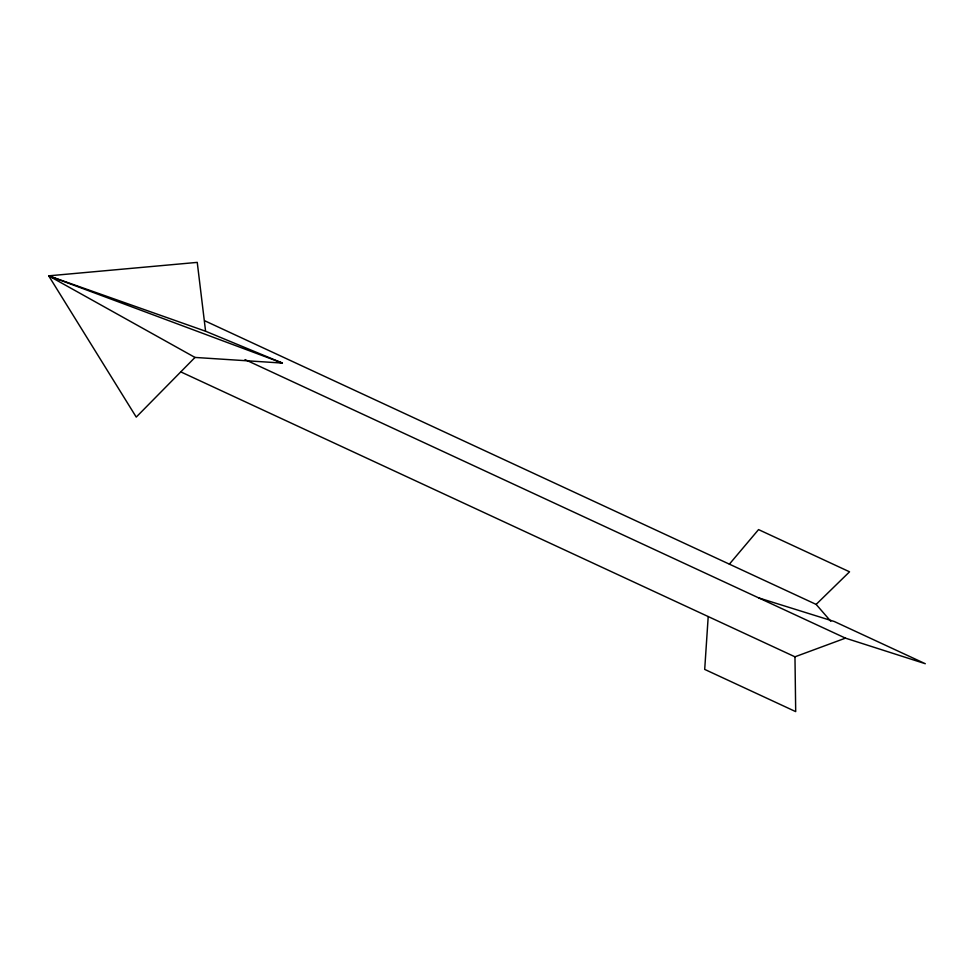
<?xml version="1.0" encoding="UTF-8"?>
<svg xmlns="http://www.w3.org/2000/svg" width="974" height="974" viewBox="0 0 974 974"><rect width="100%" height="100%" fill="white"/><g stroke="black" fill="none" stroke-linecap="round" stroke-linejoin="round"><path stroke-width="1.46" d="M708.208 616.554L704.701 669.406L795.697 711.617L794.967 656.805L180.774 371.873M729.38 564.153L758.551 529.6L849.547 571.811L816.139 604.404L204.71 320.763M194.995 357.434L136.238 417.091L48.7 275.837L197.247 262.383L205.587 331.233L282.387 363.071L194.995 357.434L48.7 275.837L205.587 331.233M794.967 656.805L845.456 638.14L925.3 663.72L834.304 621.509L758.709 597.902M276.616 361.683L282.387 363.071L48.7 275.837L52.766 277.846M245.034 359.601L845.456 638.14M816.139 604.404L830.798 621.278"/></g></svg>
